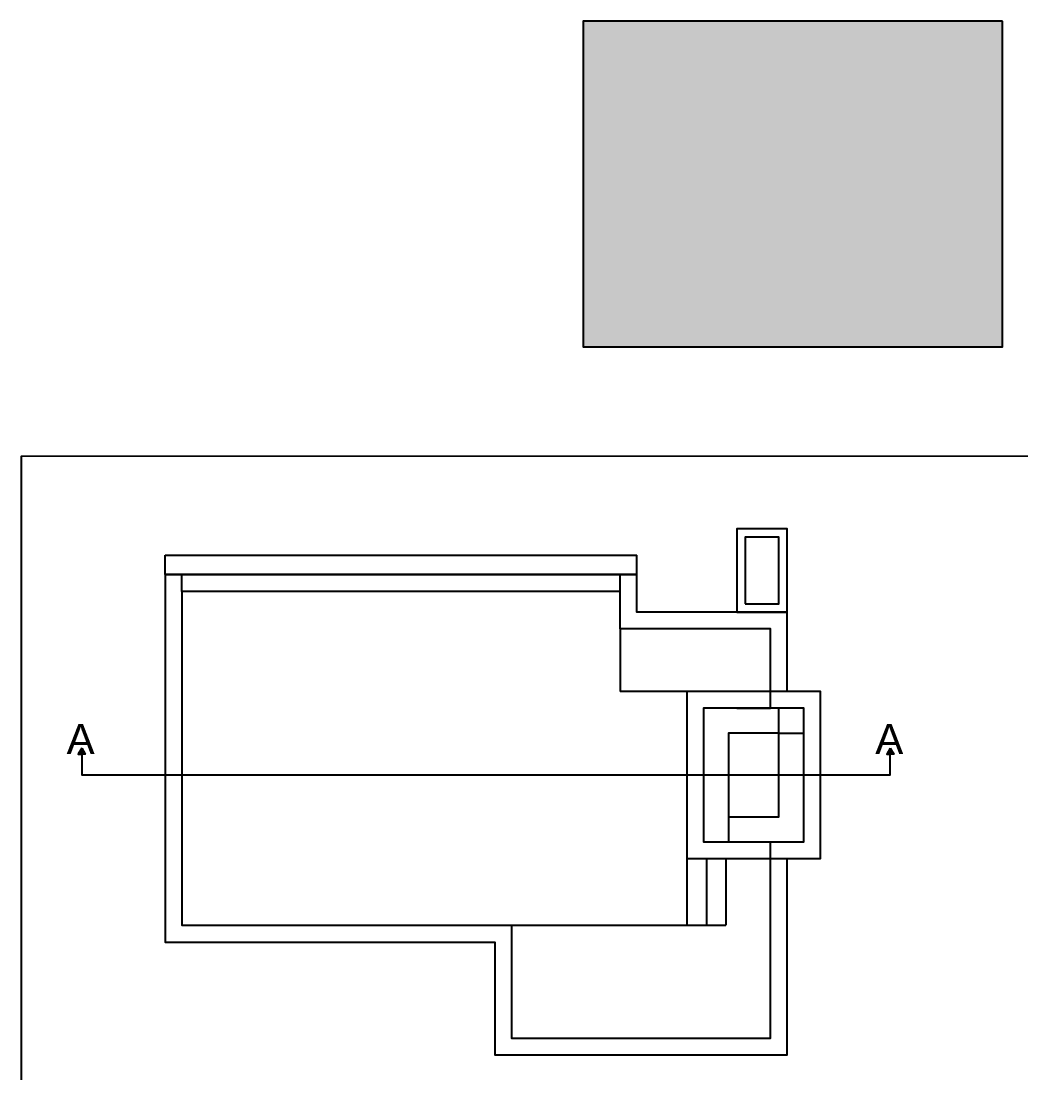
# Model space of a CAD drawing. Header units: inches. Extents: x 1 to 3312, y -950 to 1520.
# Drawn here: x 2064.4 to 2271.5, y 576.8 to 794.5 of the extents above; entities that cross this region are included whole.
import ezdxf

# ---------------------------------------------------------------- set-up
doc = ezdxf.new("R2010")
doc.units = ezdxf.units.IN
doc.header["$MEASUREMENT"] = 0
doc.styles.get("Standard").update_dxf_attribs({"font": 'arial.ttf'})

msp = doc.modelspace()

# ---------------------------------------------------------------- hatches: boundary and pattern name
at = {"ltscale": 0.5, "true_color": 0xc7c8ca}
h = msp.add_hatch(color=9, dxfattribs=at)
h.dxf.hatch_style = 1
h.paths.add_polyline_path([(2267.62023, 794.47069), (2180.8204, 794.47069), (2180.8204, 727.0656), (2267.62023, 727.0656)])
at = {"ltscale": 0.5}
h = msp.add_hatch(color=1, dxfattribs=at)
h.dxf.hatch_style = 1
h.paths.add_polyline_path([(2076.9919, 644.01371), (2076.24212, 642.71506), (2076.9919, 642.71506)])
h.paths.add_polyline_path([(2076.9919, 644.01371), (2076.9919, 642.71506), (2077.74168, 642.71506)])
h = msp.add_hatch(color=1, dxfattribs=at)
h.dxf.hatch_style = 1
h.paths.add_polyline_path([(2244.39912, 644.01371), (2243.64934, 642.71506), (2244.39912, 642.71506)])
h.paths.add_polyline_path([(2244.39912, 644.01371), (2244.39912, 642.71506), (2245.1489, 642.71506)])

# ---------------------------------------------------------------- linework, layer by layer
at = {"color": 252, "ltscale": 0.5, "true_color": 0x939598}
for p, q in [((2094.28701, 683.92862), (2191.91901, 683.92862)), ((2094.28701, 679.89662), (2094.28701, 683.92862)), ((2191.91901, 679.89662), (2191.91901, 683.92862)), ((2094.28701, 679.89662), (2191.91901, 679.89662)), ((2097.74301, 676.44062), (2097.74301, 679.89662)), ((2188.46301, 676.44062), (2188.46301, 679.89662)), ((2212.65501, 672.12062), (2223.02054, 672.12062)), ((2188.46301, 668.66462), (2188.46301, 655.70462)), ((2202.28701, 655.70462), (2188.46301, 655.70462)), ((2212.65501, 652.24862), (2219.56701, 652.24862)), ((2221.29501, 647.06462), (2221.29501, 652.24862)), ((2221.29501, 647.06462), (2226.47901, 647.06462)), ((2210.92701, 629.78462), (2210.92701, 624.60062)), ((2202.28701, 621.14462), (2202.28701, 607.32062)), ((2206.31901, 621.14462), (2206.31901, 607.32062)), ((2210.35101, 621.14462), (2210.35101, 607.32062)), ((2165.99901, 607.32062), (2210.35101, 607.32062)), ((2094.28726, 603.86462), (2094.28701, 603.86462))]:
    msp.add_line(p, q, dxfattribs=at)
at = {"color": 0, "ltscale": 0.5}
msp.add_lwpolyline([(2267.62023, 794.47069), (2180.8204, 794.47069), (2180.8204, 727.0656), (2267.62023, 727.0656)], close=True, dxfattribs=at)
msp.add_lwpolyline([(2820.87586, 130.94133), (2820.87586, 704.47347), (2064.43778, 704.32323), (2064.43778, 130.70266), (2820.87586, 130.8529)], dxfattribs=at)
at = {"color": 252, "ltscale": 0.5, "true_color": 0x939598}
msp.add_lwpolyline([(2223.02301, 672.12062), (2223.02301, 689.40062), (2212.65501, 689.40062), (2212.65501, 672.12062), (2214.38301, 672.12062)], dxfattribs=at)
for points in [[(2214.38301, 673.84862), (2221.29501, 673.84862), (2221.29501, 687.67262), (2214.38301, 687.67262)], [(2094.28701, 679.89662), (2094.28701, 603.86462), (2159.95101, 603.86462), (2162.54301, 603.86462), (2162.54301, 583.12862), (2162.54301, 580.53662), (2223.02301, 580.53662), (2223.02301, 621.14462), (2229.93501, 621.14462), (2229.93501, 653.11262), (2229.93501, 655.70462), (2223.02301, 655.70462), (2223.02301, 669.52862), (2223.02301, 672.12062), (2191.91901, 672.12062), (2191.91901, 679.03262), (2191.91901, 679.89662)], [(2097.74301, 676.44062), (2097.74301, 607.32062), (2159.95101, 607.32062), (2165.99901, 607.32062), (2165.99901, 583.99262), (2219.56701, 583.99262), (2219.56701, 624.60062), (2226.47901, 624.60062), (2226.47901, 652.24862), (2219.56701, 652.24862), (2219.56701, 668.66462), (2188.46301, 668.66462), (2188.46301, 676.44062)], [(2229.93501, 655.70462), (2202.28701, 655.70462), (2202.28701, 621.14462), (2229.93501, 621.14462)], [(2226.47901, 652.24862), (2205.74301, 652.24862), (2205.74301, 624.60062), (2226.47901, 624.60062)], [(2221.29501, 647.06462), (2210.92701, 647.06462), (2210.92701, 629.78462), (2221.29501, 629.78462)]]:
    msp.add_lwpolyline(points, close=True, dxfattribs=at)
at = {"color": 1, "ltscale": 0.5}
for points in [[(2076.9919, 644.01371), (2076.24212, 642.71506), (2076.9919, 642.71506)], [(2076.9919, 644.01371), (2076.9919, 638.48117), (2244.39912, 638.48117), (2244.39912, 644.01371)], [(2076.9919, 644.01371), (2077.74168, 642.71506), (2076.9919, 642.71506)], [(2244.39912, 644.01371), (2243.64934, 642.71506), (2244.39912, 642.71506)], [(2244.39912, 644.01371), (2245.1489, 642.71506), (2244.39912, 642.71506)]]:
    msp.add_lwpolyline(points, dxfattribs=at)

# ---------------------------------------------------------------- texts
at = {"color": 1, "ltscale": 0.5, "char_height": 6.21473, "attachment_point": 1}
for insert in [(2073.88218, 649.0153), (2241.2894, 649.0153)]:
    msp.add_mtext_dynamic_manual_height_columns('A', width=80.1966994, gutter_width=0.576, heights=[0], dxfattribs=dict(at, insert=insert))

doc.saveas('drawing.dxf')
